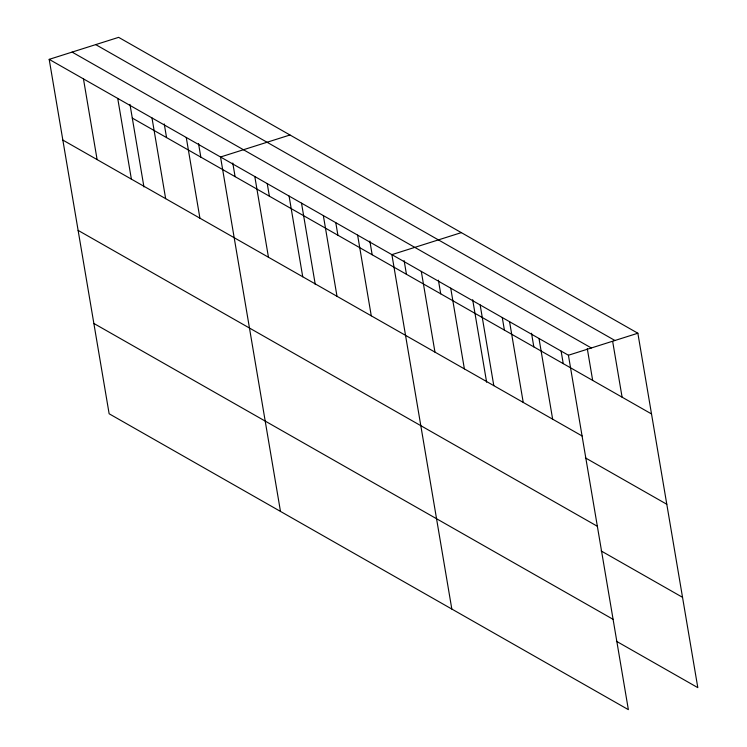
<?xml version="1.0" encoding="UTF-8"?>
<svg xmlns="http://www.w3.org/2000/svg" width="747" height="747" viewBox="0 0 747 747"><rect width="100%" height="100%" fill="white"/><g stroke="black" fill="none" stroke-linecap="round" stroke-linejoin="round"><path stroke-width="1.12" d="M49.19 59.358L568.42 355.236L628.367 709.65L109.137 413.773L49.19 59.358L118.633 37.35L637.863 333.227L697.81 687.642L616.406 641.253M289.976 134.992L220.533 157.001L280.48 511.415M461.329 232.625L391.886 254.634L451.823 609.057M568.42 355.236L637.863 333.227M95.719 44.615L614.949 340.492M72.104 52.094L591.335 347.971M132.284 118.063L651.515 413.941M62.841 140.072L582.072 435.949M585.387 457.874L666.791 504.262M78.118 230.393L597.348 526.271M601.13 550.931L682.534 597.32M93.861 323.451L613.091 619.328M612.671 341.463L622.092 397.171M587.282 348.578L592.67 380.4M561.128 351.137L563.247 363.64M538.998 338.466L552.649 419.179M531.519 333.227L533.825 346.869M509.575 321.705L523.227 402.418M502.283 317.606L504.402 330.109M480.153 304.935L493.804 385.648M472.674 299.696L486.624 382.212M450.73 288.174L464.382 368.887M438.405 280.172L440.711 293.814M421.308 271.404L434.959 352.117M404.136 260.647L406.443 274.289M369.858 241.113L372.174 254.755M357.617 235.109L371.268 315.822M335.786 222.727L337.905 235.23M323.348 215.584L337 296.298M301.517 203.193L315.281 284.57M289.08 196.059L302.731 276.773M267.249 183.669L269.359 196.172M254.802 176.525L268.453 257.239M232.784 163.005L235.09 176.647M198.515 143.48L200.822 157.122M186.264 137.476L199.916 218.189M164.247 123.946L166.553 137.588M151.996 117.942L165.647 198.655M129.978 104.421L143.938 186.937M117.727 98.417L131.379 179.131M83.459 78.893L97.11 159.606"/></g></svg>
